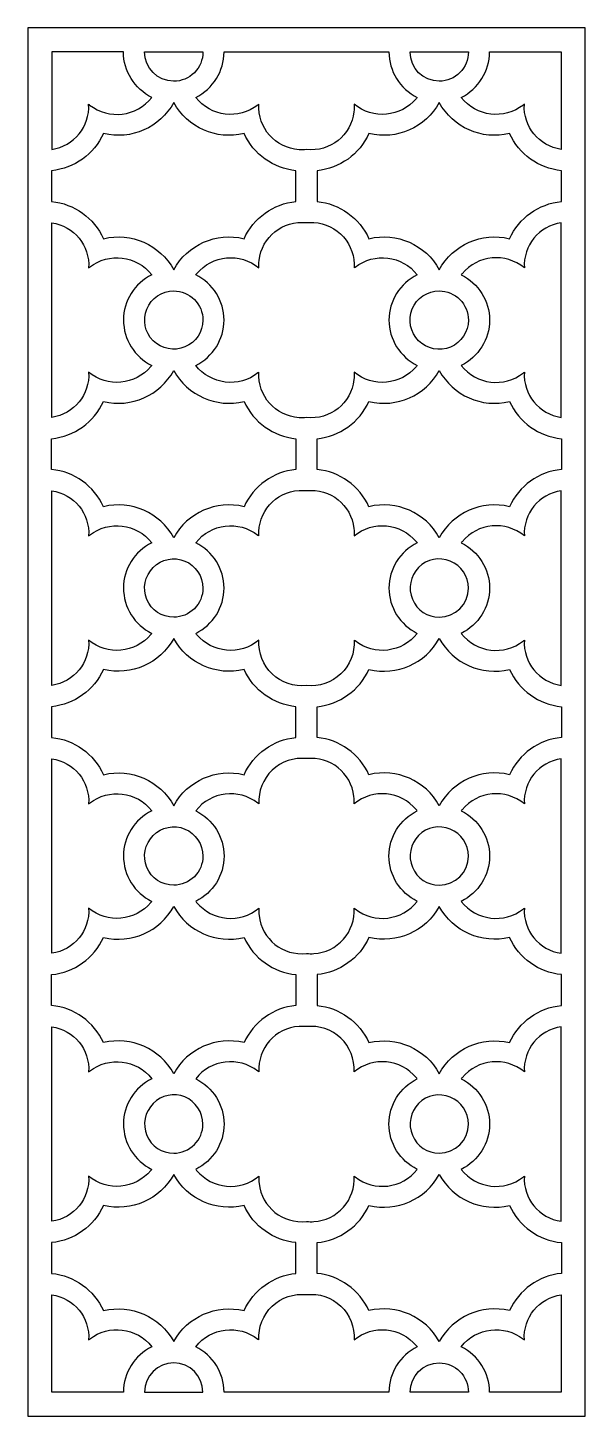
# Model space of a CAD drawing. Header units: centimetres. Extents: x 21.9 to 27, y -3.6 to 9.
import ezdxf

# ---------------------------------------------------------------- set-up
doc = ezdxf.new("R2010")
doc.units = ezdxf.units.CM
doc.header["$MEASUREMENT"] = 0
doc.layers.add('layer 1', color=7, linetype='Continuous')

msp = doc.modelspace()

# ---------------------------------------------------------------- linework, layer by layer
at = {"layer": 'layer 1', "color": 250, "lineweight": 30}
for points, knots in [([(21.91507, 9.00077), (21.91507, 9.00077), (26.99977, 9.00077), (26.99977, 9.00077), (26.99977, 9.00077), (26.99977, 9.00077), (26.99977, -3.64903), (26.99977, -3.64903), (26.99977, -3.64903), (26.99977, -3.64903), (21.91507, -3.64903), (21.91507, -3.64903), (21.91507, -3.64903), (21.91507, -3.64903), (21.91507, 9.00077), (21.91507, 9.00077)], [0, 0, 0, 0, 0.2, 0.2, 0.2, 0.2, 0.4, 0.4, 0.4, 0.4, 0.6, 0.6, 0.6, 0.6, 1, 1, 1, 1]), ([(22.13467, 7.89296), (22.13467, 7.89296), (22.13467, 8.78117), (22.13467, 8.78117), (22.13467, 8.78117), (22.13467, 8.78117), (22.78799, 8.78117), (22.78799, 8.78117), (22.78799, 8.78117), (22.78845, 8.60512), (22.88829, 8.4446), (23.04606, 8.36652), (23.04606, 8.36652), (22.90903, 8.19098), (22.65525, 8.16007), (22.4797, 8.29706), (22.4797, 8.29706), (22.47657, 8.29952), (22.47347, 8.30201), (22.47041, 8.30455), (22.47041, 8.30455), (22.48279, 8.101), (22.33652, 7.92195), (22.13467, 7.89296)], [0, 0, 0, 0, 0.14285714, 0.14285714, 0.14285714, 0.14285714, 0.28571429, 0.28571429, 0.28571429, 0.28571429, 0.42857143, 0.42857143, 0.42857143, 0.42857143, 0.57142857, 0.57142857, 0.57142857, 0.57142857, 0.71428571, 0.71428571, 0.71428571, 0.71428571, 1, 1, 1, 1]), ([(23.51259, 8.78117), (23.51259, 8.78117), (22.98124, 8.78117), (22.98124, 8.78117), (22.98124, 8.78117), (22.98023, 8.63435), (23.09808, 8.5145), (23.24491, 8.51347), (23.24491, 8.51347), (23.24491, 8.51347), (23.2469, 8.51347), (23.2469, 8.51347), (23.2469, 8.51347), (23.31742, 8.51351), (23.38501, 8.54156), (23.43484, 8.59146), (23.43484, 8.59146), (23.48466, 8.64134), (23.51264, 8.70864), (23.51259, 8.77916), (23.51259, 8.77916), (23.51259, 8.77916), (23.51259, 8.7802), (23.51259, 8.7802), (23.51259, 8.7802), (23.51259, 8.7802), (23.51259, 8.78117), (23.51259, 8.78117)], [0, 0, 0, 0, 0.125, 0.125, 0.125, 0.125, 0.25, 0.25, 0.25, 0.25, 0.375, 0.375, 0.375, 0.375, 0.5, 0.5, 0.5, 0.5, 0.625, 0.625, 0.625, 0.625, 0.75, 0.75, 0.75, 0.75, 1, 1, 1, 1]), ([(25.20901, 8.78117), (25.20901, 8.78117), (23.70583, 8.78117), (23.70583, 8.78117), (23.70583, 8.78117), (23.70545, 8.60527), (23.60539, 8.44462), (23.44777, 8.36652), (23.44777, 8.36652), (23.58518, 8.19093), (23.8385, 8.15963), (24.01409, 8.29703), (24.01409, 8.29703), (24.01722, 8.29948), (24.02032, 8.30197), (24.02338, 8.30452), (24.02338, 8.30452), (24.01005, 8.08886), (24.17355, 7.90325), (24.38921, 7.8899), (24.38921, 7.8899), (24.41195, 7.88849), (24.43477, 7.88906), (24.45742, 7.89161), (24.45742, 7.89161), (24.67214, 7.86753), (24.86568, 8.02158), (24.88976, 8.23631), (24.88976, 8.23631), (24.89231, 8.25896), (24.89289, 8.28177), (24.89146, 8.30452), (24.89146, 8.30452), (25.06308, 8.16222), (25.31723, 8.18558), (25.45955, 8.35718), (25.45955, 8.35718), (25.4621, 8.36024), (25.46459, 8.36333), (25.46704, 8.36648), (25.46704, 8.36648), (25.30939, 8.44453), (25.20947, 8.60527), (25.20901, 8.78117)], [0, 0, 0, 0, 0.08333333, 0.08333333, 0.08333333, 0.08333333, 0.16666667, 0.16666667, 0.16666667, 0.16666667, 0.25, 0.25, 0.25, 0.25, 0.33333333, 0.33333333, 0.33333333, 0.33333333, 0.41666667, 0.41666667, 0.41666667, 0.41666667, 0.5, 0.5, 0.5, 0.5, 0.58333333, 0.58333333, 0.58333333, 0.58333333, 0.66666667, 0.66666667, 0.66666667, 0.66666667, 0.75, 0.75, 0.75, 0.75, 0.83333333, 0.83333333, 0.83333333, 0.83333333, 1, 1, 1, 1]), ([(25.40225, 8.78117), (25.40225, 8.78117), (25.93361, 8.78117), (25.93361, 8.78117), (25.93361, 8.78117), (25.93419, 8.71074), (25.90676, 8.64297), (25.85737, 8.59278), (25.85737, 8.59278), (25.80799, 8.54259), (25.74034, 8.51406), (25.66993, 8.51347), (25.66993, 8.51347), (25.66993, 8.51347), (25.66794, 8.51347), (25.66794, 8.51347), (25.66794, 8.51347), (25.5213, 8.51338), (25.40233, 8.63252), (25.40223, 8.77916), (25.40223, 8.77916), (25.40223, 8.77916), (25.40225, 8.7802), (25.40225, 8.7802), (25.40225, 8.7802), (25.40225, 8.7802), (25.40225, 8.78115), (25.40225, 8.78115)], [0, 0, 0, 0, 0.125, 0.125, 0.125, 0.125, 0.25, 0.25, 0.25, 0.25, 0.375, 0.375, 0.375, 0.375, 0.5, 0.5, 0.5, 0.5, 0.625, 0.625, 0.625, 0.625, 0.75, 0.75, 0.75, 0.75, 1, 1, 1, 1]), ([(26.78016, 7.89296), (26.78016, 7.89296), (26.78016, 8.78117), (26.78016, 8.78117), (26.78016, 8.78117), (26.78016, 8.78117), (26.12687, 8.78117), (26.12687, 8.78117), (26.12687, 8.78117), (26.12648, 8.60527), (26.02641, 8.44462), (25.8688, 8.36652), (25.8688, 8.36652), (26.00621, 8.19093), (26.25955, 8.15967), (26.43515, 8.29706), (26.43515, 8.29706), (26.43828, 8.29952), (26.44139, 8.30201), (26.44445, 8.30455), (26.44445, 8.30455), (26.43227, 8.10076), (26.57805, 7.92178), (26.78016, 7.89296)], [0, 0, 0, 0, 0.14285714, 0.14285714, 0.14285714, 0.14285714, 0.28571429, 0.28571429, 0.28571429, 0.28571429, 0.42857143, 0.42857143, 0.42857143, 0.42857143, 0.57142857, 0.57142857, 0.57142857, 0.57142857, 0.71428571, 0.71428571, 0.71428571, 0.71428571, 1, 1, 1, 1]), ([(23.24692, 8.32021), (23.12211, 8.0919), (22.85904, 7.97604), (22.60621, 8.03762), (22.60621, 8.03762), (22.52007, 7.84855), (22.33974, 7.71944), (22.13302, 7.69858), (22.13302, 7.69858), (22.13302, 7.69858), (22.13304, 7.55839), (22.13304, 7.55839), (22.13304, 7.55839), (22.13304, 7.55839), (22.13304, 7.41817), (22.13304, 7.41817), (22.13304, 7.41817), (22.33978, 7.39741), (22.52002, 7.26816), (22.60623, 7.07913), (22.60623, 7.07913), (22.85901, 7.14091), (23.12193, 7.02478), (23.24692, 6.79656), (23.24692, 6.79656), (23.37174, 7.02487), (23.6348, 7.14073), (23.88761, 7.07915), (23.88761, 7.07915), (23.97373, 7.26822), (24.15407, 7.39733), (24.36081, 7.41817), (24.36081, 7.41817), (24.36081, 7.41817), (24.36079, 7.55839), (24.36079, 7.55839), (24.36079, 7.55839), (24.36079, 7.55839), (24.36079, 7.69858), (24.36079, 7.69858), (24.36079, 7.69858), (24.15405, 7.71935), (23.97381, 7.84859), (23.8876, 8.03764), (23.8876, 8.03764), (23.63482, 7.97586), (23.37188, 8.09199), (23.2469, 8.32021)], [0, 0, 0, 0, 0.07692308, 0.07692308, 0.07692308, 0.07692308, 0.15384615, 0.15384615, 0.15384615, 0.15384615, 0.23076923, 0.23076923, 0.23076923, 0.23076923, 0.30769231, 0.30769231, 0.30769231, 0.30769231, 0.38461538, 0.38461538, 0.38461538, 0.38461538, 0.46153846, 0.46153846, 0.46153846, 0.46153846, 0.53846154, 0.53846154, 0.53846154, 0.53846154, 0.61538462, 0.61538462, 0.61538462, 0.61538462, 0.69230769, 0.69230769, 0.69230769, 0.69230769, 0.76923077, 0.76923077, 0.76923077, 0.76923077, 0.84615385, 0.84615385, 0.84615385, 0.84615385, 1, 1, 1, 1]), ([(24.55403, 7.41817), (24.55403, 7.41817), (24.55405, 7.55839), (24.55405, 7.55839), (24.55405, 7.55839), (24.55405, 7.55839), (24.55405, 7.69858), (24.55405, 7.69858), (24.55405, 7.69858), (24.76094, 7.71946), (24.94105, 7.84843), (25.02726, 8.03764), (25.02726, 8.03764), (25.28031, 7.97597), (25.543, 8.09168), (25.66792, 8.32021), (25.66792, 8.32021), (25.79304, 8.09177), (26.05562, 7.97578), (26.30865, 8.03762), (26.30865, 8.03762), (26.39493, 7.84843), (26.57499, 7.71933), (26.7819, 7.69858), (26.7819, 7.69858), (26.7819, 7.69858), (26.78182, 7.55839), (26.78182, 7.55839), (26.78182, 7.55839), (26.78182, 7.55839), (26.78181, 7.41817), (26.78181, 7.41817), (26.78181, 7.41817), (26.57496, 7.39732), (26.39486, 7.26838), (26.30865, 7.07922), (26.30865, 7.07922), (26.05556, 7.14084), (25.79288, 7.02511), (25.66794, 6.79658), (25.66794, 6.79658), (25.54281, 7.02502), (25.28022, 7.14099), (25.02721, 7.07915), (25.02721, 7.07915), (24.94094, 7.26831), (24.76092, 7.39739), (24.55403, 7.41817)], [0, 0, 0, 0, 0.07692308, 0.07692308, 0.07692308, 0.07692308, 0.15384615, 0.15384615, 0.15384615, 0.15384615, 0.23076923, 0.23076923, 0.23076923, 0.23076923, 0.30769231, 0.30769231, 0.30769231, 0.30769231, 0.38461538, 0.38461538, 0.38461538, 0.38461538, 0.46153846, 0.46153846, 0.46153846, 0.46153846, 0.53846154, 0.53846154, 0.53846154, 0.53846154, 0.61538462, 0.61538462, 0.61538462, 0.61538462, 0.69230769, 0.69230769, 0.69230769, 0.69230769, 0.76923077, 0.76923077, 0.76923077, 0.76923077, 0.84615385, 0.84615385, 0.84615385, 0.84615385, 1, 1, 1, 1]), ([(22.13467, 7.22379), (22.13467, 7.22379), (22.13467, 5.45142), (22.13467, 5.45142), (22.13467, 5.45142), (22.33674, 5.48042), (22.48281, 5.6592), (22.47043, 5.86297), (22.47043, 5.86297), (22.64207, 5.72067), (22.89623, 5.74404), (23.03855, 5.91567), (23.03855, 5.91567), (23.0411, 5.91873), (23.04359, 5.92183), (23.04604, 5.92498), (23.04604, 5.92498), (22.88904, 6.00267), (22.7892, 6.16244), (22.78799, 6.33763), (22.78799, 6.33763), (22.78913, 6.5128), (22.88907, 6.67248), (23.04604, 6.75025), (23.04604, 6.75025), (22.90863, 6.92582), (22.65531, 6.9571), (22.47971, 6.81971), (22.47971, 6.81971), (22.47657, 6.81725), (22.47347, 6.81476), (22.47041, 6.81224), (22.47041, 6.81224), (22.48259, 7.01603), (22.33677, 7.19501), (22.13467, 7.22379)], [0, 0, 0, 0, 0.1, 0.1, 0.1, 0.1, 0.2, 0.2, 0.2, 0.2, 0.3, 0.3, 0.3, 0.3, 0.4, 0.4, 0.4, 0.4, 0.5, 0.5, 0.5, 0.5, 0.6, 0.6, 0.6, 0.6, 0.7, 0.7, 0.7, 0.7, 0.8, 0.8, 0.8, 0.8, 1, 1, 1, 1]), ([(24.45742, 7.22515), (24.2427, 7.24923), (24.04916, 7.09519), (24.02508, 6.88047), (24.02508, 6.88047), (24.02254, 6.85781), (24.02197, 6.835), (24.02338, 6.81226), (24.02338, 6.81226), (23.85174, 6.95456), (23.59757, 6.93117), (23.45526, 6.75955), (23.45526, 6.75955), (23.45273, 6.75648), (23.45022, 6.75338), (23.44777, 6.75025), (23.44777, 6.75025), (23.60479, 6.67255), (23.70462, 6.51278), (23.70583, 6.33761), (23.70583, 6.33761), (23.7047, 6.16243), (23.60475, 6.00275), (23.44777, 5.92498), (23.44777, 5.92498), (23.51376, 5.84065), (23.61052, 5.78599), (23.7168, 5.77303), (23.7168, 5.77303), (23.82308, 5.76006), (23.92977, 5.78953), (24.01409, 5.8555), (24.01409, 5.8555), (24.01722, 5.85796), (24.02032, 5.86045), (24.02338, 5.86297), (24.02338, 5.86297), (24.01005, 5.64733), (24.17355, 5.46173), (24.38921, 5.44838), (24.38921, 5.44838), (24.41195, 5.44695), (24.43477, 5.44752), (24.45742, 5.45008), (24.45742, 5.45008), (24.67214, 5.426), (24.86566, 5.58006), (24.88974, 5.79476), (24.88974, 5.79476), (24.89231, 5.81741), (24.89287, 5.84023), (24.89145, 5.86297), (24.89145, 5.86297), (25.06308, 5.72067), (25.31725, 5.74404), (25.45957, 5.91567), (25.45957, 5.91567), (25.46211, 5.91873), (25.4646, 5.92183), (25.46706, 5.92498), (25.46706, 5.92498), (25.31005, 6.00267), (25.21022, 6.16244), (25.20901, 6.33763), (25.20901, 6.33763), (25.21014, 6.5128), (25.31009, 6.67248), (25.46708, 6.75025), (25.46708, 6.75025), (25.32965, 6.92582), (25.07632, 6.9571), (24.90073, 6.81971), (24.90073, 6.81971), (24.8976, 6.81725), (24.89449, 6.81476), (24.89143, 6.81224), (24.89143, 6.81224), (24.89786, 6.91579), (24.86286, 7.01766), (24.79417, 7.09543), (24.79417, 7.09543), (24.72549, 7.1732), (24.6292, 7.22044), (24.52563, 7.22685), (24.52563, 7.22685), (24.50289, 7.22826), (24.48007, 7.22769), (24.45742, 7.22515)], [0, 0, 0, 0, 0.04347826, 0.04347826, 0.04347826, 0.04347826, 0.08695652, 0.08695652, 0.08695652, 0.08695652, 0.13043478, 0.13043478, 0.13043478, 0.13043478, 0.17391304, 0.17391304, 0.17391304, 0.17391304, 0.2173913, 0.2173913, 0.2173913, 0.2173913, 0.26086957, 0.26086957, 0.26086957, 0.26086957, 0.30434783, 0.30434783, 0.30434783, 0.30434783, 0.34782609, 0.34782609, 0.34782609, 0.34782609, 0.39130435, 0.39130435, 0.39130435, 0.39130435, 0.43478261, 0.43478261, 0.43478261, 0.43478261, 0.47826087, 0.47826087, 0.47826087, 0.47826087, 0.52173913, 0.52173913, 0.52173913, 0.52173913, 0.56521739, 0.56521739, 0.56521739, 0.56521739, 0.60869565, 0.60869565, 0.60869565, 0.60869565, 0.65217391, 0.65217391, 0.65217391, 0.65217391, 0.69565217, 0.69565217, 0.69565217, 0.69565217, 0.73913043, 0.73913043, 0.73913043, 0.73913043, 0.7826087, 0.7826087, 0.7826087, 0.7826087, 0.82608696, 0.82608696, 0.82608696, 0.82608696, 0.86956522, 0.86956522, 0.86956522, 0.86956522, 0.91304348, 0.91304348, 0.91304348, 0.91304348, 1, 1, 1, 1]), ([(26.78016, 5.45142), (26.78016, 5.45142), (26.78016, 7.22379), (26.78016, 7.22379), (26.78016, 7.22379), (26.57811, 7.19479), (26.43205, 7.01605), (26.44439, 6.81227), (26.44439, 6.81227), (26.27278, 6.95456), (26.01863, 6.93119), (25.87631, 6.75959), (25.87631, 6.75959), (25.87376, 6.75653), (25.87127, 6.75344), (25.86882, 6.75029), (25.86882, 6.75029), (26.02582, 6.67257), (26.12564, 6.51278), (26.12687, 6.3376), (26.12687, 6.3376), (26.12571, 6.16243), (26.02575, 6.00275), (25.86878, 5.925), (25.86878, 5.925), (26.00621, 5.7494), (26.25954, 5.71815), (26.43513, 5.85554), (26.43513, 5.85554), (26.43828, 5.85799), (26.44137, 5.86048), (26.44443, 5.86303), (26.44443, 5.86303), (26.43225, 5.65922), (26.57805, 5.48022), (26.78018, 5.45142)], [0, 0, 0, 0, 0.1, 0.1, 0.1, 0.1, 0.2, 0.2, 0.2, 0.2, 0.3, 0.3, 0.3, 0.3, 0.4, 0.4, 0.4, 0.4, 0.5, 0.5, 0.5, 0.5, 0.6, 0.6, 0.6, 0.6, 0.7, 0.7, 0.7, 0.7, 0.8, 0.8, 0.8, 0.8, 1, 1, 1, 1]), ([(23.2469, 6.6033), (23.13929, 6.60292), (23.04251, 6.53773), (23.00167, 6.43815), (23.00167, 6.43815), (22.96086, 6.33857), (22.98267, 6.22556), (23.05904, 6.14975), (23.05904, 6.14975), (23.13542, 6.07394), (23.24996, 6.05158), (23.34923, 6.09313), (23.34923, 6.09313), (23.44852, 6.13468), (23.51299, 6.23), (23.51259, 6.33761), (23.51259, 6.33761), (23.51255, 6.40813), (23.4845, 6.47572), (23.43462, 6.52555), (23.43462, 6.52555), (23.38472, 6.57537), (23.31742, 6.60335), (23.2469, 6.6033)], [0, 0, 0, 0, 0.14285714, 0.14285714, 0.14285714, 0.14285714, 0.28571429, 0.28571429, 0.28571429, 0.28571429, 0.42857143, 0.42857143, 0.42857143, 0.42857143, 0.57142857, 0.57142857, 0.57142857, 0.57142857, 0.71428571, 0.71428571, 0.71428571, 0.71428571, 1, 1, 1, 1]), ([(25.93362, 6.33763), (25.93403, 6.23034), (25.86975, 6.13338), (25.77078, 6.09196), (25.77078, 6.09196), (25.67182, 6.05052), (25.55625, 6.07418), (25.4801, 6.14975), (25.4801, 6.14975), (25.40394, 6.22533), (25.38081, 6.33934), (25.42148, 6.43862), (25.42148, 6.43862), (25.46217, 6.53791), (25.56063, 6.6029), (25.66792, 6.6033), (25.66792, 6.6033), (25.73835, 6.60335), (25.8059, 6.57541), (25.85573, 6.52566), (25.85573, 6.52566), (25.90555, 6.47589), (25.93357, 6.40804), (25.93361, 6.33761)], [0, 0, 0, 0, 0.14285714, 0.14285714, 0.14285714, 0.14285714, 0.28571429, 0.28571429, 0.28571429, 0.28571429, 0.42857143, 0.42857143, 0.42857143, 0.42857143, 0.57142857, 0.57142857, 0.57142857, 0.57142857, 0.71428571, 0.71428571, 0.71428571, 0.71428571, 1, 1, 1, 1]), ([(23.2469, 5.87869), (23.12211, 5.65036), (22.85904, 5.5345), (22.60623, 5.59608), (22.60623, 5.59608), (22.52009, 5.40701), (22.33974, 5.27789), (22.13302, 5.25704), (22.13302, 5.25704), (22.13302, 5.25704), (22.13304, 5.11684), (22.13304, 5.11684), (22.13304, 5.11684), (22.13304, 5.11684), (22.13304, 4.97663), (22.13304, 4.97663), (22.13304, 4.97663), (22.33976, 4.95586), (22.51998, 4.82664), (22.60621, 4.63761), (22.60621, 4.63761), (22.85899, 4.69939), (23.12194, 4.58322), (23.2469, 4.35498), (23.2469, 4.35498), (23.3717, 4.58331), (23.63477, 4.69919), (23.88758, 4.63759), (23.88758, 4.63759), (23.97373, 4.82667), (24.15407, 4.95579), (24.36081, 4.97663), (24.36081, 4.97663), (24.36081, 4.97663), (24.36079, 5.11684), (24.36079, 5.11684), (24.36079, 5.11684), (24.36079, 5.11684), (24.36079, 5.25704), (24.36079, 5.25704), (24.36079, 5.25704), (24.15405, 5.27782), (23.97381, 5.40707), (23.8876, 5.59612), (23.8876, 5.59612), (23.63482, 5.53431), (23.37188, 5.65047), (23.2469, 5.87869)], [0, 0, 0, 0, 0.07692308, 0.07692308, 0.07692308, 0.07692308, 0.15384615, 0.15384615, 0.15384615, 0.15384615, 0.23076923, 0.23076923, 0.23076923, 0.23076923, 0.30769231, 0.30769231, 0.30769231, 0.30769231, 0.38461538, 0.38461538, 0.38461538, 0.38461538, 0.46153846, 0.46153846, 0.46153846, 0.46153846, 0.53846154, 0.53846154, 0.53846154, 0.53846154, 0.61538462, 0.61538462, 0.61538462, 0.61538462, 0.69230769, 0.69230769, 0.69230769, 0.69230769, 0.76923077, 0.76923077, 0.76923077, 0.76923077, 0.84615385, 0.84615385, 0.84615385, 0.84615385, 1, 1, 1, 1]), ([(25.66792, 5.87869), (25.79303, 5.65023), (26.05562, 5.53424), (26.30863, 5.5961), (26.30863, 5.5961), (26.39491, 5.4069), (26.57496, 5.27782), (26.78186, 5.25706), (26.78186, 5.25706), (26.78186, 5.25706), (26.78181, 5.11684), (26.78181, 5.11684), (26.78181, 5.11684), (26.78181, 5.11684), (26.78181, 4.97663), (26.78181, 4.97663), (26.78181, 4.97663), (26.57494, 4.95575), (26.39482, 4.8268), (26.30861, 4.63761), (26.30861, 4.63761), (26.05554, 4.69924), (25.79284, 4.58353), (25.66792, 4.35498), (25.66792, 4.35498), (25.54283, 4.58344), (25.28026, 4.69943), (25.02725, 4.63759), (25.02725, 4.63759), (24.94096, 4.82677), (24.76092, 4.95585), (24.55402, 4.97663), (24.55402, 4.97663), (24.55402, 4.97663), (24.55403, 5.11684), (24.55403, 5.11684), (24.55403, 5.11684), (24.55403, 5.11684), (24.55403, 5.25704), (24.55403, 5.25704), (24.55403, 5.25704), (24.76092, 5.27791), (24.94105, 5.40688), (25.02725, 5.59612), (25.02725, 5.59612), (25.2803, 5.53446), (25.543, 5.65014), (25.66794, 5.87867)], [0, 0, 0, 0, 0.07692308, 0.07692308, 0.07692308, 0.07692308, 0.15384615, 0.15384615, 0.15384615, 0.15384615, 0.23076923, 0.23076923, 0.23076923, 0.23076923, 0.30769231, 0.30769231, 0.30769231, 0.30769231, 0.38461538, 0.38461538, 0.38461538, 0.38461538, 0.46153846, 0.46153846, 0.46153846, 0.46153846, 0.53846154, 0.53846154, 0.53846154, 0.53846154, 0.61538462, 0.61538462, 0.61538462, 0.61538462, 0.69230769, 0.69230769, 0.69230769, 0.69230769, 0.76923077, 0.76923077, 0.76923077, 0.76923077, 0.84615385, 0.84615385, 0.84615385, 0.84615385, 1, 1, 1, 1]), ([(24.45744, 3.00852), (24.34268, 2.99544), (24.22801, 3.03384), (24.14425, 3.11337), (24.14425, 3.11337), (24.0605, 3.19292), (24.01627, 3.30614), (24.0234, 3.42143), (24.0234, 3.42143), (23.85214, 3.27909), (23.59761, 3.3029), (23.45526, 3.47413), (23.45526, 3.47413), (23.45271, 3.47719), (23.45022, 3.4803), (23.44777, 3.48343), (23.44777, 3.48343), (23.60488, 3.56126), (23.70472, 3.72075), (23.70583, 3.89607), (23.70583, 3.89607), (23.70461, 4.07139), (23.6049, 4.23094), (23.44777, 4.30871), (23.44777, 4.30871), (23.58477, 4.48424), (23.83854, 4.51517), (24.01409, 4.37818), (24.01409, 4.37818), (24.01722, 4.37573), (24.02032, 4.37324), (24.02338, 4.37069), (24.02338, 4.37069), (24.00979, 4.58606), (24.17386, 4.7717), (24.38923, 4.78531), (24.38923, 4.78531), (24.41195, 4.78674), (24.43479, 4.78617), (24.45742, 4.78361), (24.45742, 4.78361), (24.67183, 4.80792), (24.86544, 4.65334), (24.88976, 4.43891), (24.88976, 4.43891), (24.89231, 4.41625), (24.89287, 4.39344), (24.89146, 4.37069), (24.89146, 4.37069), (25.06268, 4.51303), (25.31719, 4.48923), (25.45955, 4.31801), (25.45955, 4.31801), (25.4621, 4.31495), (25.46459, 4.31186), (25.46704, 4.30873), (25.46704, 4.30873), (25.30996, 4.23087), (25.21014, 4.07137), (25.20901, 3.89603), (25.20901, 3.89603), (25.21024, 3.72074), (25.30994, 3.56119), (25.46708, 3.48343), (25.46708, 3.48343), (25.33005, 3.3079), (25.07629, 3.27697), (24.90073, 3.41396), (24.90073, 3.41396), (24.8976, 3.41641), (24.8945, 3.4189), (24.89143, 3.42145), (24.89143, 3.42145), (24.89875, 3.30618), (24.85468, 3.1936), (24.77108, 3.1139), (24.77108, 3.1139), (24.68747, 3.03423), (24.5722, 2.99568), (24.45742, 3.00852)], [0, 0, 0, 0, 0.04761905, 0.04761905, 0.04761905, 0.04761905, 0.0952381, 0.0952381, 0.0952381, 0.0952381, 0.14285714, 0.14285714, 0.14285714, 0.14285714, 0.19047619, 0.19047619, 0.19047619, 0.19047619, 0.23809524, 0.23809524, 0.23809524, 0.23809524, 0.28571429, 0.28571429, 0.28571429, 0.28571429, 0.33333333, 0.33333333, 0.33333333, 0.33333333, 0.38095238, 0.38095238, 0.38095238, 0.38095238, 0.42857143, 0.42857143, 0.42857143, 0.42857143, 0.47619048, 0.47619048, 0.47619048, 0.47619048, 0.52380952, 0.52380952, 0.52380952, 0.52380952, 0.57142857, 0.57142857, 0.57142857, 0.57142857, 0.61904762, 0.61904762, 0.61904762, 0.61904762, 0.66666667, 0.66666667, 0.66666667, 0.66666667, 0.71428571, 0.71428571, 0.71428571, 0.71428571, 0.76190476, 0.76190476, 0.76190476, 0.76190476, 0.80952381, 0.80952381, 0.80952381, 0.80952381, 0.85714286, 0.85714286, 0.85714286, 0.85714286, 0.9047619, 0.9047619, 0.9047619, 0.9047619, 1, 1, 1, 1]), ([(22.13467, 4.78225), (22.13467, 4.78225), (22.13467, 3.00986), (22.13467, 3.00986), (22.13467, 3.00986), (22.33674, 3.03886), (22.48281, 3.21764), (22.47043, 3.42141), (22.47043, 3.42141), (22.64207, 3.27911), (22.89623, 3.3025), (23.03855, 3.47411), (23.03855, 3.47411), (23.0411, 3.47717), (23.04359, 3.48027), (23.04604, 3.48342), (23.04604, 3.48342), (22.88904, 3.56111), (22.7892, 3.72088), (22.78799, 3.89607), (22.78799, 3.89607), (22.78913, 4.07124), (22.88909, 4.23092), (23.04604, 4.30869), (23.04604, 4.30869), (22.90863, 4.48428), (22.65531, 4.51556), (22.47971, 4.37816), (22.47971, 4.37816), (22.47657, 4.37571), (22.47347, 4.37322), (22.47041, 4.37068), (22.47041, 4.37068), (22.48259, 4.57447), (22.33677, 4.75346), (22.13467, 4.78225)], [0, 0, 0, 0, 0.1, 0.1, 0.1, 0.1, 0.2, 0.2, 0.2, 0.2, 0.3, 0.3, 0.3, 0.3, 0.4, 0.4, 0.4, 0.4, 0.5, 0.5, 0.5, 0.5, 0.6, 0.6, 0.6, 0.6, 0.7, 0.7, 0.7, 0.7, 0.8, 0.8, 0.8, 0.8, 1, 1, 1, 1]), ([(26.78016, 3.00986), (26.78016, 3.00986), (26.78016, 4.78225), (26.78016, 4.78225), (26.78016, 4.78225), (26.57811, 4.75323), (26.43205, 4.57449), (26.44439, 4.37071), (26.44439, 4.37071), (26.27278, 4.51299), (26.01863, 4.48963), (25.87631, 4.31803), (25.87631, 4.31803), (25.87376, 4.31497), (25.87127, 4.31188), (25.86882, 4.30875), (25.86882, 4.30875), (26.02582, 4.23101), (26.12564, 4.07122), (26.12687, 3.89603), (26.12687, 3.89603), (26.12571, 3.72086), (26.02575, 3.5612), (25.86878, 3.48343), (25.86878, 3.48343), (26.00621, 3.30784), (26.25954, 3.27658), (26.43513, 3.41398), (26.43513, 3.41398), (26.43828, 3.41643), (26.44137, 3.41892), (26.44443, 3.42147), (26.44443, 3.42147), (26.43225, 3.21766), (26.57805, 3.03866), (26.78016, 3.00987)], [0, 0, 0, 0, 0.1, 0.1, 0.1, 0.1, 0.2, 0.2, 0.2, 0.2, 0.3, 0.3, 0.3, 0.3, 0.4, 0.4, 0.4, 0.4, 0.5, 0.5, 0.5, 0.5, 0.6, 0.6, 0.6, 0.6, 0.7, 0.7, 0.7, 0.7, 0.8, 0.8, 0.8, 0.8, 1, 1, 1, 1]), ([(23.2469, 3.63037), (23.13962, 3.62998), (23.04264, 3.69426), (23.00122, 3.79323), (23.00122, 3.79323), (22.95979, 3.89221), (22.98345, 4.00777), (23.05904, 4.08393), (23.05904, 4.08393), (23.13463, 4.16007), (23.24864, 4.1832), (23.34793, 4.14251), (23.34793, 4.14251), (23.4472, 4.10182), (23.51219, 4.00336), (23.51259, 3.89607), (23.51259, 3.89607), (23.51264, 3.82564), (23.4847, 3.75809), (23.43495, 3.70827), (23.43495, 3.70827), (23.38518, 3.65844), (23.31733, 3.63042), (23.2469, 3.63039)], [0, 0, 0, 0, 0.14285714, 0.14285714, 0.14285714, 0.14285714, 0.28571429, 0.28571429, 0.28571429, 0.28571429, 0.42857143, 0.42857143, 0.42857143, 0.42857143, 0.57142857, 0.57142857, 0.57142857, 0.57142857, 0.71428571, 0.71428571, 0.71428571, 0.71428571, 1, 1, 1, 1]), ([(25.93362, 3.89603), (25.93322, 4.00367), (25.86805, 4.10045), (25.76847, 4.14127), (25.76847, 4.14127), (25.66889, 4.1821), (25.55591, 4.16029), (25.48008, 4.08393), (25.48008, 4.08393), (25.40425, 4.00755), (25.38189, 3.89301), (25.42344, 3.79375), (25.42344, 3.79375), (25.46499, 3.69446), (25.5603, 3.62998), (25.66792, 3.63037), (25.66792, 3.63037), (25.81476, 3.63046), (25.93371, 3.74923), (25.93362, 3.89607)], [0, 0, 0, 0, 0.16666667, 0.16666667, 0.16666667, 0.16666667, 0.33333333, 0.33333333, 0.33333333, 0.33333333, 0.5, 0.5, 0.5, 0.5, 0.66666667, 0.66666667, 0.66666667, 0.66666667, 1, 1, 1, 1]), ([(24.36081, 2.81549), (24.36081, 2.81549), (24.36079, 2.67528), (24.36079, 2.67528), (24.36079, 2.67528), (24.36079, 2.67528), (24.36079, 2.53507), (24.36079, 2.53507), (24.36079, 2.53507), (24.15392, 2.51421), (23.97379, 2.38524), (23.8876, 2.19601), (23.8876, 2.19601), (23.63453, 2.25768), (23.37183, 2.14199), (23.2469, 1.91344), (23.2469, 1.91344), (23.12182, 2.14188), (22.85924, 2.25786), (22.60623, 2.19604), (22.60623, 2.19604), (22.51995, 2.38522), (22.3399, 2.5143), (22.13302, 2.53507), (22.13302, 2.53507), (22.13302, 2.53507), (22.13304, 2.67528), (22.13304, 2.67528), (22.13304, 2.67528), (22.13304, 2.67528), (22.13304, 2.81549), (22.13304, 2.81549), (22.13304, 2.81549), (22.3399, 2.83637), (22.52004, 2.96534), (22.60623, 3.15456), (22.60623, 3.15456), (22.8593, 3.09288), (23.122, 3.20859), (23.2469, 3.43714), (23.2469, 3.43714), (23.37199, 3.20868), (23.63458, 3.09268), (23.8876, 3.15452), (23.8876, 3.15452), (23.97388, 2.96534), (24.15392, 2.83626), (24.36081, 2.81549)], [0, 0, 0, 0, 0.07692308, 0.07692308, 0.07692308, 0.07692308, 0.15384615, 0.15384615, 0.15384615, 0.15384615, 0.23076923, 0.23076923, 0.23076923, 0.23076923, 0.30769231, 0.30769231, 0.30769231, 0.30769231, 0.38461538, 0.38461538, 0.38461538, 0.38461538, 0.46153846, 0.46153846, 0.46153846, 0.46153846, 0.53846154, 0.53846154, 0.53846154, 0.53846154, 0.61538462, 0.61538462, 0.61538462, 0.61538462, 0.69230769, 0.69230769, 0.69230769, 0.69230769, 0.76923077, 0.76923077, 0.76923077, 0.76923077, 0.84615385, 0.84615385, 0.84615385, 0.84615385, 1, 1, 1, 1]), ([(26.78181, 2.81549), (26.57508, 2.83626), (26.39484, 2.96549), (26.30863, 3.15452), (26.30863, 3.15452), (26.05585, 3.09275), (25.79292, 3.20889), (25.66794, 3.43712), (25.66794, 3.43712), (25.54313, 3.20881), (25.28006, 3.09294), (25.02725, 3.15452), (25.02725, 3.15452), (24.94111, 2.96545), (24.76076, 2.83633), (24.55403, 2.81549), (24.55403, 2.81549), (24.55403, 2.81549), (24.55403, 2.67528), (24.55403, 2.67528), (24.55403, 2.67528), (24.55403, 2.67528), (24.55403, 2.53507), (24.55403, 2.53507), (24.55403, 2.53507), (24.76077, 2.51432), (24.94103, 2.38508), (25.02725, 2.19601), (25.02725, 2.19601), (25.28, 2.25779), (25.54294, 2.14166), (25.66792, 1.91344), (25.66792, 1.91344), (25.79275, 2.14177), (26.05582, 2.25763), (26.30865, 2.19603), (26.30865, 2.19603), (26.39479, 2.38511), (26.57512, 2.51425), (26.78186, 2.53507), (26.78186, 2.53507), (26.78186, 2.53507), (26.78181, 2.67528), (26.78181, 2.67528), (26.78181, 2.67528), (26.78181, 2.67528), (26.78181, 2.81549), (26.78181, 2.81549)], [0, 0, 0, 0, 0.07692308, 0.07692308, 0.07692308, 0.07692308, 0.15384615, 0.15384615, 0.15384615, 0.15384615, 0.23076923, 0.23076923, 0.23076923, 0.23076923, 0.30769231, 0.30769231, 0.30769231, 0.30769231, 0.38461538, 0.38461538, 0.38461538, 0.38461538, 0.46153846, 0.46153846, 0.46153846, 0.46153846, 0.53846154, 0.53846154, 0.53846154, 0.53846154, 0.61538462, 0.61538462, 0.61538462, 0.61538462, 0.69230769, 0.69230769, 0.69230769, 0.69230769, 0.76923077, 0.76923077, 0.76923077, 0.76923077, 0.84615385, 0.84615385, 0.84615385, 0.84615385, 1, 1, 1, 1]), ([(22.13467, 2.34069), (22.13467, 2.34069), (22.13467, 0.56831), (22.13467, 0.56831), (22.13467, 0.56831), (22.33674, 0.59732), (22.48279, 0.77608), (22.47043, 0.97985), (22.47043, 0.97985), (22.64207, 0.83755), (22.89623, 0.86093), (23.03855, 1.03257), (23.03855, 1.03257), (23.0411, 1.03563), (23.04359, 1.03872), (23.04604, 1.04185), (23.04604, 1.04185), (22.88904, 1.11955), (22.7892, 1.27934), (22.78799, 1.45451), (22.78799, 1.45451), (22.78913, 1.62968), (22.88909, 1.78936), (23.04604, 1.86713), (23.04604, 1.86713), (22.90865, 2.04274), (22.65532, 2.074), (22.47971, 1.9366), (22.47971, 1.9366), (22.47658, 1.93415), (22.47349, 1.93166), (22.47043, 1.92911), (22.47043, 1.92911), (22.48259, 2.13291), (22.33679, 2.3119), (22.13467, 2.34069)], [0, 0, 0, 0, 0.1, 0.1, 0.1, 0.1, 0.2, 0.2, 0.2, 0.2, 0.3, 0.3, 0.3, 0.3, 0.4, 0.4, 0.4, 0.4, 0.5, 0.5, 0.5, 0.5, 0.6, 0.6, 0.6, 0.6, 0.7, 0.7, 0.7, 0.7, 0.8, 0.8, 0.8, 0.8, 1, 1, 1, 1]), ([(24.45742, 0.56696), (24.24301, 0.54264), (24.04942, 0.69725), (24.02508, 0.91166), (24.02508, 0.91166), (24.02254, 0.93429), (24.02197, 0.95713), (24.0234, 0.97987), (24.0234, 0.97987), (23.85214, 0.83753), (23.59761, 0.86134), (23.45526, 1.03257), (23.45526, 1.03257), (23.45271, 1.03563), (23.45022, 1.03874), (23.44777, 1.04187), (23.44777, 1.04187), (23.60488, 1.1197), (23.70472, 1.27921), (23.70583, 1.45453), (23.70583, 1.45453), (23.70461, 1.62983), (23.6049, 1.78938), (23.44777, 1.86713), (23.44777, 1.86713), (23.58477, 2.04268), (23.83854, 2.07361), (24.01409, 1.93662), (24.01409, 1.93662), (24.01722, 1.93417), (24.02032, 1.93168), (24.02338, 1.92913), (24.02338, 1.92913), (24.01609, 2.0444), (24.06015, 2.15699), (24.14376, 2.23668), (24.14376, 2.23668), (24.22737, 2.31635), (24.34264, 2.35488), (24.45742, 2.34204), (24.45742, 2.34204), (24.67183, 2.36636), (24.86543, 2.21177), (24.88974, 1.99734), (24.88974, 1.99734), (24.89231, 1.97471), (24.89287, 1.95188), (24.89145, 1.92915), (24.89145, 1.92915), (25.0627, 2.07149), (25.31721, 2.04768), (25.45957, 1.87645), (25.45957, 1.87645), (25.46211, 1.87337), (25.4646, 1.87028), (25.46706, 1.86715), (25.46706, 1.86715), (25.30996, 1.7893), (25.21013, 1.62981), (25.20901, 1.45449), (25.20901, 1.45449), (25.21024, 1.27917), (25.30994, 1.11962), (25.46708, 1.04187), (25.46708, 1.04187), (25.33005, 0.86634), (25.07629, 0.83541), (24.90073, 0.9724), (24.90073, 0.9724), (24.8976, 0.97485), (24.8945, 0.97734), (24.89143, 0.97989), (24.89143, 0.97989), (24.89798, 0.87646), (24.86315, 0.77469), (24.79465, 0.69693), (24.79465, 0.69693), (24.72615, 0.61918), (24.62906, 0.57179), (24.52563, 0.56525), (24.52563, 0.56525), (24.50289, 0.56384), (24.48007, 0.56441), (24.45742, 0.56696)], [0, 0, 0, 0, 0.04545455, 0.04545455, 0.04545455, 0.04545455, 0.09090909, 0.09090909, 0.09090909, 0.09090909, 0.13636364, 0.13636364, 0.13636364, 0.13636364, 0.18181818, 0.18181818, 0.18181818, 0.18181818, 0.22727273, 0.22727273, 0.22727273, 0.22727273, 0.27272727, 0.27272727, 0.27272727, 0.27272727, 0.31818182, 0.31818182, 0.31818182, 0.31818182, 0.36363636, 0.36363636, 0.36363636, 0.36363636, 0.40909091, 0.40909091, 0.40909091, 0.40909091, 0.45454545, 0.45454545, 0.45454545, 0.45454545, 0.5, 0.5, 0.5, 0.5, 0.54545455, 0.54545455, 0.54545455, 0.54545455, 0.59090909, 0.59090909, 0.59090909, 0.59090909, 0.63636364, 0.63636364, 0.63636364, 0.63636364, 0.68181818, 0.68181818, 0.68181818, 0.68181818, 0.72727273, 0.72727273, 0.72727273, 0.72727273, 0.77272727, 0.77272727, 0.77272727, 0.77272727, 0.81818182, 0.81818182, 0.81818182, 0.81818182, 0.86363636, 0.86363636, 0.86363636, 0.86363636, 0.90909091, 0.90909091, 0.90909091, 0.90909091, 1, 1, 1, 1]), ([(26.78019, 2.34069), (26.57811, 2.31168), (26.43205, 2.13292), (26.44439, 1.92915), (26.44439, 1.92915), (26.27278, 2.07143), (26.01863, 2.04807), (25.87631, 1.87649), (25.87631, 1.87649), (25.87376, 1.87341), (25.87127, 1.87031), (25.86882, 1.86718), (25.86882, 1.86718), (26.02582, 1.78945), (26.12564, 1.62966), (26.12687, 1.45449), (26.12687, 1.45449), (26.12571, 1.2793), (26.02575, 1.11964), (25.86878, 1.04187), (25.86878, 1.04187), (26.00621, 0.86628), (26.25954, 0.83502), (26.43513, 0.97242), (26.43513, 0.97242), (26.43828, 0.97487), (26.44137, 0.97736), (26.44443, 0.97991), (26.44443, 0.97991), (26.43225, 0.77611), (26.57805, 0.59712), (26.78016, 0.56831), (26.78016, 0.56831), (26.78016, 0.56831), (26.78018, 2.34069), (26.78018, 2.34069)], [0, 0, 0, 0, 0.1, 0.1, 0.1, 0.1, 0.2, 0.2, 0.2, 0.2, 0.3, 0.3, 0.3, 0.3, 0.4, 0.4, 0.4, 0.4, 0.5, 0.5, 0.5, 0.5, 0.6, 0.6, 0.6, 0.6, 0.7, 0.7, 0.7, 0.7, 0.8, 0.8, 0.8, 0.8, 1, 1, 1, 1]), ([(23.2469, 1.18881), (23.13962, 1.18842), (23.04264, 1.2527), (23.00122, 1.35167), (23.00122, 1.35167), (22.95979, 1.45065), (22.98345, 1.56621), (23.05904, 1.64237), (23.05904, 1.64237), (23.13463, 1.71851), (23.24864, 1.74164), (23.34793, 1.70095), (23.34793, 1.70095), (23.4472, 1.66026), (23.51219, 1.5618), (23.51259, 1.45451), (23.51259, 1.45451), (23.51264, 1.38408), (23.4847, 1.31653), (23.43495, 1.2667), (23.43495, 1.2667), (23.38518, 1.21688), (23.31733, 1.18886), (23.2469, 1.18882)], [0, 0, 0, 0, 0.14285714, 0.14285714, 0.14285714, 0.14285714, 0.28571429, 0.28571429, 0.28571429, 0.28571429, 0.42857143, 0.42857143, 0.42857143, 0.42857143, 0.57142857, 0.57142857, 0.57142857, 0.57142857, 0.71428571, 0.71428571, 0.71428571, 0.71428571, 1, 1, 1, 1]), ([(25.93362, 1.45449), (25.93322, 1.56211), (25.86805, 1.65889), (25.76847, 1.69972), (25.76847, 1.69972), (25.66889, 1.74054), (25.55591, 1.71875), (25.48008, 1.64237), (25.48008, 1.64237), (25.40425, 1.56599), (25.38189, 1.45147), (25.42344, 1.35218), (25.42344, 1.35218), (25.46499, 1.2529), (25.5603, 1.18842), (25.66792, 1.18881), (25.66792, 1.18881), (25.81476, 1.18892), (25.9337, 1.30769), (25.93361, 1.45451)], [0, 0, 0, 0, 0.16666667, 0.16666667, 0.16666667, 0.16666667, 0.33333333, 0.33333333, 0.33333333, 0.33333333, 0.5, 0.5, 0.5, 0.5, 0.66666667, 0.66666667, 0.66666667, 0.66666667, 1, 1, 1, 1]), ([(23.2469, -0.52812), (23.12182, -0.29968), (22.85924, -0.18368), (22.60623, -0.24552), (22.60623, -0.24552), (22.51995, -0.05634), (22.3399, 0.07274), (22.13302, 0.09351), (22.13302, 0.09351), (22.13302, 0.09351), (22.13304, 0.23372), (22.13304, 0.23372), (22.13304, 0.23372), (22.13304, 0.23372), (22.13304, 0.37393), (22.13304, 0.37393), (22.13304, 0.37393), (22.3399, 0.39481), (22.52004, 0.52378), (22.60623, 0.71299), (22.60623, 0.71299), (22.8593, 0.65132), (23.122, 0.76703), (23.2469, 0.99558), (23.2469, 0.99558), (23.37201, 0.76712), (23.63458, 0.65114), (23.8876, 0.71298), (23.8876, 0.71298), (23.97388, 0.5238), (24.15392, 0.3947), (24.36081, 0.37393), (24.36081, 0.37393), (24.36081, 0.37393), (24.36079, 0.23372), (24.36079, 0.23372), (24.36079, 0.23372), (24.36079, 0.23372), (24.36079, 0.09351), (24.36079, 0.09351), (24.36079, 0.09351), (24.1539, 0.07265), (23.97379, -0.05632), (23.8876, -0.24554), (23.8876, -0.24554), (23.63453, -0.18388), (23.37183, -0.29959), (23.2469, -0.52814)], [0, 0, 0, 0, 0.07692308, 0.07692308, 0.07692308, 0.07692308, 0.15384615, 0.15384615, 0.15384615, 0.15384615, 0.23076923, 0.23076923, 0.23076923, 0.23076923, 0.30769231, 0.30769231, 0.30769231, 0.30769231, 0.38461538, 0.38461538, 0.38461538, 0.38461538, 0.46153846, 0.46153846, 0.46153846, 0.46153846, 0.53846154, 0.53846154, 0.53846154, 0.53846154, 0.61538462, 0.61538462, 0.61538462, 0.61538462, 0.69230769, 0.69230769, 0.69230769, 0.69230769, 0.76923077, 0.76923077, 0.76923077, 0.76923077, 0.84615385, 0.84615385, 0.84615385, 0.84615385, 1, 1, 1, 1]), ([(25.66792, -0.52812), (25.79273, -0.29979), (26.05582, -0.18393), (26.30863, -0.24552), (26.30863, -0.24552), (26.39477, -0.05643), (26.57512, 0.07269), (26.78186, 0.09351), (26.78186, 0.09351), (26.78186, 0.09351), (26.78181, 0.23372), (26.78181, 0.23372), (26.78181, 0.23372), (26.78181, 0.23372), (26.78181, 0.37393), (26.78181, 0.37393), (26.78181, 0.37393), (26.57508, 0.3947), (26.39484, 0.52392), (26.30863, 0.71296), (26.30863, 0.71296), (26.05585, 0.65119), (25.79292, 0.76734), (25.66794, 0.99556), (25.66794, 0.99556), (25.54313, 0.76725), (25.28006, 0.65139), (25.02725, 0.71298), (25.02725, 0.71298), (24.94111, 0.52389), (24.76077, 0.39479), (24.55403, 0.37393), (24.55403, 0.37393), (24.55403, 0.37393), (24.55403, 0.23372), (24.55403, 0.23372), (24.55403, 0.23372), (24.55403, 0.23372), (24.55403, 0.09351), (24.55403, 0.09351), (24.55403, 0.09351), (24.76077, 0.07276), (24.94103, -0.05648), (25.02725, -0.24554), (25.02725, -0.24554), (25.28, -0.18375), (25.54294, -0.29988), (25.66794, -0.5281)], [0, 0, 0, 0, 0.07692308, 0.07692308, 0.07692308, 0.07692308, 0.15384615, 0.15384615, 0.15384615, 0.15384615, 0.23076923, 0.23076923, 0.23076923, 0.23076923, 0.30769231, 0.30769231, 0.30769231, 0.30769231, 0.38461538, 0.38461538, 0.38461538, 0.38461538, 0.46153846, 0.46153846, 0.46153846, 0.46153846, 0.53846154, 0.53846154, 0.53846154, 0.53846154, 0.61538462, 0.61538462, 0.61538462, 0.61538462, 0.69230769, 0.69230769, 0.69230769, 0.69230769, 0.76923077, 0.76923077, 0.76923077, 0.76923077, 0.84615385, 0.84615385, 0.84615385, 0.84615385, 1, 1, 1, 1]), ([(22.13467, -0.10085), (22.13467, -0.10085), (22.13467, -1.87325), (22.13467, -1.87325), (22.13467, -1.87325), (22.33674, -1.84424), (22.48281, -1.66548), (22.47043, -1.46171), (22.47043, -1.46171), (22.64207, -1.60399), (22.89623, -1.58063), (23.03855, -1.40901), (23.03855, -1.40901), (23.0411, -1.40595), (23.04359, -1.40284), (23.04604, -1.39971), (23.04604, -1.39971), (22.88904, -1.32199), (22.7892, -1.16222), (22.78799, -0.98705), (22.78799, -0.98705), (22.78913, -0.81186), (22.88907, -0.65218), (23.04604, -0.57441), (23.04604, -0.57441), (22.90865, -0.39884), (22.65532, -0.36756), (22.47971, -0.50496), (22.47971, -0.50496), (22.47658, -0.50741), (22.47349, -0.5099), (22.47043, -0.51245), (22.47043, -0.51245), (22.48259, -0.30864), (22.33679, -0.12966), (22.13467, -0.10085)], [0, 0, 0, 0, 0.1, 0.1, 0.1, 0.1, 0.2, 0.2, 0.2, 0.2, 0.3, 0.3, 0.3, 0.3, 0.4, 0.4, 0.4, 0.4, 0.5, 0.5, 0.5, 0.5, 0.6, 0.6, 0.6, 0.6, 0.7, 0.7, 0.7, 0.7, 0.8, 0.8, 0.8, 0.8, 1, 1, 1, 1]), ([(24.45742, -1.8746), (24.24301, -1.89892), (24.04942, -1.74432), (24.02508, -1.5299), (24.02508, -1.5299), (24.02254, -1.50727), (24.02197, -1.48444), (24.0234, -1.46169), (24.0234, -1.46169), (23.85214, -1.60403), (23.59761, -1.58022), (23.45526, -1.40899), (23.45526, -1.40899), (23.45271, -1.40591), (23.45022, -1.40282), (23.44777, -1.39969), (23.44777, -1.39969), (23.60488, -1.32185), (23.70472, -1.16235), (23.70583, -0.98703), (23.70583, -0.98703), (23.70461, -0.81173), (23.6049, -0.65217), (23.44777, -0.57441), (23.44777, -0.57441), (23.58477, -0.39888), (23.83854, -0.36795), (24.01408, -0.50494), (24.01408, -0.50494), (24.01722, -0.50738), (24.02032, -0.50988), (24.02338, -0.51243), (24.02338, -0.51243), (24.00979, -0.29706), (24.17385, -0.11142), (24.38921, -0.09781), (24.38921, -0.09781), (24.41195, -0.09639), (24.43477, -0.09695), (24.45742, -0.09952), (24.45742, -0.09952), (24.57216, -0.08648), (24.68681, -0.12488), (24.77055, -0.20441), (24.77055, -0.20441), (24.85431, -0.28394), (24.89855, -0.39714), (24.89146, -0.51241), (24.89146, -0.51241), (25.0627, -0.37007), (25.31723, -0.39388), (25.45957, -0.56511), (25.45957, -0.56511), (25.46211, -0.56817), (25.4646, -0.57128), (25.46706, -0.57441), (25.46706, -0.57441), (25.30996, -0.65226), (25.21013, -0.81175), (25.20901, -0.98707), (25.20901, -0.98707), (25.21024, -1.16239), (25.30994, -1.32194), (25.46708, -1.39969), (25.46708, -1.39969), (25.33005, -1.57523), (25.07629, -1.60615), (24.90073, -1.46915), (24.90073, -1.46915), (24.8976, -1.46671), (24.89449, -1.46422), (24.89143, -1.46167), (24.89143, -1.46167), (24.89798, -1.5651), (24.86315, -1.66688), (24.79465, -1.74463), (24.79465, -1.74463), (24.72615, -1.82238), (24.62906, -1.86977), (24.52563, -1.87631), (24.52563, -1.87631), (24.50289, -1.87772), (24.48007, -1.87715), (24.45742, -1.8746)], [0, 0, 0, 0, 0.04545455, 0.04545455, 0.04545455, 0.04545455, 0.09090909, 0.09090909, 0.09090909, 0.09090909, 0.13636364, 0.13636364, 0.13636364, 0.13636364, 0.18181818, 0.18181818, 0.18181818, 0.18181818, 0.22727273, 0.22727273, 0.22727273, 0.22727273, 0.27272727, 0.27272727, 0.27272727, 0.27272727, 0.31818182, 0.31818182, 0.31818182, 0.31818182, 0.36363636, 0.36363636, 0.36363636, 0.36363636, 0.40909091, 0.40909091, 0.40909091, 0.40909091, 0.45454545, 0.45454545, 0.45454545, 0.45454545, 0.5, 0.5, 0.5, 0.5, 0.54545455, 0.54545455, 0.54545455, 0.54545455, 0.59090909, 0.59090909, 0.59090909, 0.59090909, 0.63636364, 0.63636364, 0.63636364, 0.63636364, 0.68181818, 0.68181818, 0.68181818, 0.68181818, 0.72727273, 0.72727273, 0.72727273, 0.72727273, 0.77272727, 0.77272727, 0.77272727, 0.77272727, 0.81818182, 0.81818182, 0.81818182, 0.81818182, 0.86363636, 0.86363636, 0.86363636, 0.86363636, 0.90909091, 0.90909091, 0.90909091, 0.90909091, 1, 1, 1, 1]), ([(26.78016, -1.87325), (26.78016, -1.87325), (26.78016, -0.10085), (26.78016, -0.10085), (26.78016, -0.10085), (26.57811, -0.12988), (26.43205, -0.30864), (26.44439, -0.51239), (26.44439, -0.51239), (26.27278, -0.37013), (26.01863, -0.39349), (25.87631, -0.56508), (25.87631, -0.56508), (25.87376, -0.56815), (25.87127, -0.57125), (25.86882, -0.57438), (25.86882, -0.57438), (26.02582, -0.65211), (26.12564, -0.81188), (26.12687, -0.98707), (26.12687, -0.98707), (26.12571, -1.16224), (26.02575, -1.32192), (25.86878, -1.39969), (25.86878, -1.39969), (26.00621, -1.57526), (26.25954, -1.60654), (26.43513, -1.46915), (26.43513, -1.46915), (26.43828, -1.46669), (26.44137, -1.4642), (26.44443, -1.46166), (26.44443, -1.46166), (26.43225, -1.66545), (26.57805, -1.84444), (26.78018, -1.87325)], [0, 0, 0, 0, 0.1, 0.1, 0.1, 0.1, 0.2, 0.2, 0.2, 0.2, 0.3, 0.3, 0.3, 0.3, 0.4, 0.4, 0.4, 0.4, 0.5, 0.5, 0.5, 0.5, 0.6, 0.6, 0.6, 0.6, 0.7, 0.7, 0.7, 0.7, 0.8, 0.8, 0.8, 0.8, 1, 1, 1, 1]), ([(23.2469, -1.25274), (23.13962, -1.25314), (23.04265, -1.18887), (23.00122, -1.08989), (23.00122, -1.08989), (22.95979, -0.99092), (22.98345, -0.87533), (23.05904, -0.79919), (23.05904, -0.79919), (23.13463, -0.72303), (23.24864, -0.69992), (23.34793, -0.74061), (23.34793, -0.74061), (23.4472, -0.7813), (23.51219, -0.87976), (23.51259, -0.98705), (23.51259, -0.98705), (23.51264, -1.05748), (23.4847, -1.12503), (23.43495, -1.17486), (23.43495, -1.17486), (23.38518, -1.22468), (23.31733, -1.2527), (23.2469, -1.25274)], [0, 0, 0, 0, 0.14285714, 0.14285714, 0.14285714, 0.14285714, 0.28571429, 0.28571429, 0.28571429, 0.28571429, 0.42857143, 0.42857143, 0.42857143, 0.42857143, 0.57142857, 0.57142857, 0.57142857, 0.57142857, 0.71428571, 0.71428571, 0.71428571, 0.71428571, 1, 1, 1, 1]), ([(25.93362, -0.98707), (25.93322, -0.87945), (25.86805, -0.78267), (25.76847, -0.74186), (25.76847, -0.74186), (25.66891, -0.70102), (25.55593, -0.72281), (25.4801, -0.79919), (25.4801, -0.79919), (25.40427, -0.87555), (25.38191, -0.99009), (25.42344, -1.08938), (25.42344, -1.08938), (25.46499, -1.18865), (25.5603, -1.25312), (25.66792, -1.25274), (25.66792, -1.25274), (25.81476, -1.25265), (25.93371, -1.13388), (25.93362, -0.98703)], [0, 0, 0, 0, 0.16666667, 0.16666667, 0.16666667, 0.16666667, 0.33333333, 0.33333333, 0.33333333, 0.33333333, 0.5, 0.5, 0.5, 0.5, 0.66666667, 0.66666667, 0.66666667, 0.66666667, 1, 1, 1, 1]), ([(22.13304, -2.06763), (22.3399, -2.04675), (22.52004, -1.91778), (22.60623, -1.72857), (22.60623, -1.72857), (22.8593, -1.79024), (23.122, -1.67453), (23.2469, -1.44598), (23.2469, -1.44598), (23.37201, -1.67442), (23.63458, -1.79042), (23.8876, -1.72859), (23.8876, -1.72859), (23.97388, -1.91776), (24.15392, -2.04686), (24.36081, -2.06763), (24.36081, -2.06763), (24.36081, -2.06763), (24.36079, -2.20782), (24.36079, -2.20782), (24.36079, -2.20782), (24.36079, -2.20782), (24.36079, -2.34804), (24.36079, -2.34804), (24.36079, -2.34804), (24.1539, -2.36889), (23.97379, -2.49788), (23.8876, -2.6871), (23.8876, -2.6871), (23.63453, -2.62544), (23.37183, -2.74115), (23.2469, -2.96968), (23.2469, -2.96968), (23.12182, -2.74124), (22.85924, -2.62526), (22.60625, -2.68708), (22.60625, -2.68708), (22.51995, -2.49792), (22.3399, -2.36884), (22.13302, -2.34805), (22.13302, -2.34805), (22.13302, -2.34805), (22.13304, -2.20782), (22.13304, -2.20782), (22.13304, -2.20782), (22.13304, -2.20782), (22.13304, -2.06763), (22.13304, -2.06763)], [0, 0, 0, 0, 0.07692308, 0.07692308, 0.07692308, 0.07692308, 0.15384615, 0.15384615, 0.15384615, 0.15384615, 0.23076923, 0.23076923, 0.23076923, 0.23076923, 0.30769231, 0.30769231, 0.30769231, 0.30769231, 0.38461538, 0.38461538, 0.38461538, 0.38461538, 0.46153846, 0.46153846, 0.46153846, 0.46153846, 0.53846154, 0.53846154, 0.53846154, 0.53846154, 0.61538462, 0.61538462, 0.61538462, 0.61538462, 0.69230769, 0.69230769, 0.69230769, 0.69230769, 0.76923077, 0.76923077, 0.76923077, 0.76923077, 0.84615385, 0.84615385, 0.84615385, 0.84615385, 1, 1, 1, 1]), ([(26.78181, -2.06763), (26.57508, -2.04686), (26.39484, -1.91764), (26.30863, -1.7286), (26.30863, -1.7286), (26.05585, -1.79037), (25.79292, -1.67422), (25.66794, -1.446), (25.66794, -1.446), (25.54313, -1.67431), (25.28008, -1.79017), (25.02726, -1.72859), (25.02726, -1.72859), (24.94111, -1.91767), (24.76077, -2.04677), (24.55403, -2.06761), (24.55403, -2.06761), (24.55403, -2.06761), (24.55403, -2.20782), (24.55403, -2.20782), (24.55403, -2.20782), (24.55403, -2.20782), (24.55403, -2.34804), (24.55403, -2.34804), (24.55403, -2.34804), (24.76077, -2.36882), (24.94103, -2.49805), (25.02725, -2.6871), (25.02725, -2.6871), (25.28002, -2.62531), (25.54296, -2.74145), (25.66794, -2.96968), (25.66794, -2.96968), (25.79275, -2.74135), (26.05582, -2.62548), (26.30865, -2.68708), (26.30865, -2.68708), (26.39477, -2.49799), (26.57512, -2.36887), (26.78186, -2.34804), (26.78186, -2.34804), (26.78186, -2.34804), (26.78181, -2.20782), (26.78181, -2.20782), (26.78181, -2.20782), (26.78181, -2.20782), (26.78181, -2.06763), (26.78181, -2.06763)], [0, 0, 0, 0, 0.07692308, 0.07692308, 0.07692308, 0.07692308, 0.15384615, 0.15384615, 0.15384615, 0.15384615, 0.23076923, 0.23076923, 0.23076923, 0.23076923, 0.30769231, 0.30769231, 0.30769231, 0.30769231, 0.38461538, 0.38461538, 0.38461538, 0.38461538, 0.46153846, 0.46153846, 0.46153846, 0.46153846, 0.53846154, 0.53846154, 0.53846154, 0.53846154, 0.61538462, 0.61538462, 0.61538462, 0.61538462, 0.69230769, 0.69230769, 0.69230769, 0.69230769, 0.76923077, 0.76923077, 0.76923077, 0.76923077, 0.84615385, 0.84615385, 0.84615385, 0.84615385, 1, 1, 1, 1]), ([(25.20901, -3.42944), (25.20901, -3.42944), (23.70583, -3.42944), (23.70583, -3.42944), (23.70583, -3.42944), (23.70494, -3.25383), (23.60517, -3.09387), (23.44777, -3.01598), (23.44777, -3.01598), (23.58477, -2.84044), (23.83854, -2.80949), (24.01409, -2.94648), (24.01409, -2.94648), (24.01722, -2.94894), (24.02032, -2.95145), (24.02338, -2.95397), (24.02338, -2.95397), (24.01607, -2.83872), (24.06015, -2.72612), (24.14374, -2.64644), (24.14374, -2.64644), (24.22735, -2.56675), (24.34264, -2.52822), (24.45742, -2.54108), (24.45742, -2.54108), (24.57216, -2.52804), (24.68681, -2.56644), (24.77055, -2.64597), (24.77055, -2.64597), (24.85431, -2.7255), (24.89853, -2.8387), (24.89146, -2.95397), (24.89146, -2.95397), (25.0627, -2.81163), (25.31721, -2.83546), (25.45957, -3.00667), (25.45957, -3.00667), (25.46211, -3.00973), (25.4646, -3.01283), (25.46706, -3.01598), (25.46706, -3.01598), (25.30971, -3.09395), (25.20983, -3.25383), (25.20901, -3.42946)], [0, 0, 0, 0, 0.08333333, 0.08333333, 0.08333333, 0.08333333, 0.16666667, 0.16666667, 0.16666667, 0.16666667, 0.25, 0.25, 0.25, 0.25, 0.33333333, 0.33333333, 0.33333333, 0.33333333, 0.41666667, 0.41666667, 0.41666667, 0.41666667, 0.5, 0.5, 0.5, 0.5, 0.58333333, 0.58333333, 0.58333333, 0.58333333, 0.66666667, 0.66666667, 0.66666667, 0.66666667, 0.75, 0.75, 0.75, 0.75, 0.83333333, 0.83333333, 0.83333333, 0.83333333, 1, 1, 1, 1]), ([(22.13467, -2.54242), (22.13467, -2.54242), (22.13467, -3.42944), (22.13467, -3.42944), (22.13467, -3.42944), (22.13467, -3.42944), (22.78799, -3.42944), (22.78799, -3.42944), (22.78799, -3.42944), (22.78882, -3.25396), (22.88882, -3.09387), (23.04606, -3.01598), (23.04606, -3.01598), (22.90865, -2.8404), (22.65532, -2.80913), (22.47971, -2.94652), (22.47971, -2.94652), (22.47658, -2.94897), (22.47349, -2.95146), (22.47043, -2.95401), (22.47043, -2.95401), (22.48259, -2.7502), (22.33677, -2.57122), (22.13467, -2.54242)], [0, 0, 0, 0, 0.14285714, 0.14285714, 0.14285714, 0.14285714, 0.28571429, 0.28571429, 0.28571429, 0.28571429, 0.42857143, 0.42857143, 0.42857143, 0.42857143, 0.57142857, 0.57142857, 0.57142857, 0.57142857, 0.71428571, 0.71428571, 0.71428571, 0.71428571, 1, 1, 1, 1]), ([(26.12685, -3.42944), (26.12593, -3.25383), (26.02619, -3.09387), (25.8688, -3.01598), (25.8688, -3.01598), (26.00581, -2.84044), (26.25959, -2.80951), (26.43515, -2.94652), (26.43515, -2.94652), (26.43828, -2.94897), (26.44137, -2.95148), (26.44445, -2.95401), (26.44445, -2.95401), (26.43205, -2.75047), (26.57833, -2.5714), (26.78016, -2.54242), (26.78016, -2.54242), (26.78016, -2.54242), (26.78016, -3.42944), (26.78016, -3.42944), (26.78016, -3.42944), (26.78016, -3.42944), (26.12687, -3.42944), (26.12687, -3.42944)], [0, 0, 0, 0, 0.14285714, 0.14285714, 0.14285714, 0.14285714, 0.28571429, 0.28571429, 0.28571429, 0.28571429, 0.42857143, 0.42857143, 0.42857143, 0.42857143, 0.57142857, 0.57142857, 0.57142857, 0.57142857, 0.71428571, 0.71428571, 0.71428571, 0.71428571, 1, 1, 1, 1]), ([(23.51259, -3.42944), (23.51259, -3.42944), (22.98124, -3.42944), (22.98124, -3.42944), (22.98124, -3.42944), (22.98069, -3.2828), (23.09946, -3.16348), (23.24608, -3.16293), (23.24608, -3.16293), (23.24608, -3.16293), (23.24652, -3.16293), (23.24652, -3.16293), (23.24652, -3.16293), (23.24652, -3.16293), (23.24692, -3.16293), (23.24692, -3.16293), (23.24692, -3.16293), (23.39354, -3.16284), (23.5125, -3.28197), (23.51259, -3.42861), (23.51259, -3.42861), (23.51259, -3.42861), (23.51259, -3.42903), (23.51259, -3.42903), (23.51259, -3.42903), (23.51259, -3.42903), (23.51259, -3.42944), (23.51259, -3.42944)], [0, 0, 0, 0, 0.125, 0.125, 0.125, 0.125, 0.25, 0.25, 0.25, 0.25, 0.375, 0.375, 0.375, 0.375, 0.5, 0.5, 0.5, 0.5, 0.625, 0.625, 0.625, 0.625, 0.75, 0.75, 0.75, 0.75, 1, 1, 1, 1]), ([(25.40225, -3.42944), (25.40225, -3.42944), (25.93361, -3.42944), (25.93361, -3.42944), (25.93361, -3.42944), (25.93379, -3.35892), (25.90595, -3.29124), (25.85622, -3.24127), (25.85622, -3.24127), (25.80648, -3.19127), (25.73926, -3.16311), (25.66876, -3.16293), (25.66876, -3.16293), (25.66876, -3.16293), (25.66832, -3.16293), (25.66832, -3.16293), (25.66832, -3.16293), (25.66832, -3.16293), (25.66794, -3.16293), (25.66794, -3.16293), (25.66794, -3.16293), (25.52111, -3.16302), (25.40216, -3.28179), (25.40225, -3.42861), (25.40225, -3.42861), (25.40225, -3.42861), (25.40225, -3.42903), (25.40225, -3.42903), (25.40225, -3.42903), (25.40225, -3.42903), (25.40225, -3.42944), (25.40225, -3.42944)], [0, 0, 0, 0, 0.11111111, 0.11111111, 0.11111111, 0.11111111, 0.22222222, 0.22222222, 0.22222222, 0.22222222, 0.33333333, 0.33333333, 0.33333333, 0.33333333, 0.44444444, 0.44444444, 0.44444444, 0.44444444, 0.55555556, 0.55555556, 0.55555556, 0.55555556, 0.66666667, 0.66666667, 0.66666667, 0.66666667, 0.77777778, 0.77777778, 0.77777778, 0.77777778, 1, 1, 1, 1])]:
    msp.add_open_spline(points, degree=3, knots=knots, dxfattribs=at)

doc.saveas('drawing.dxf')
